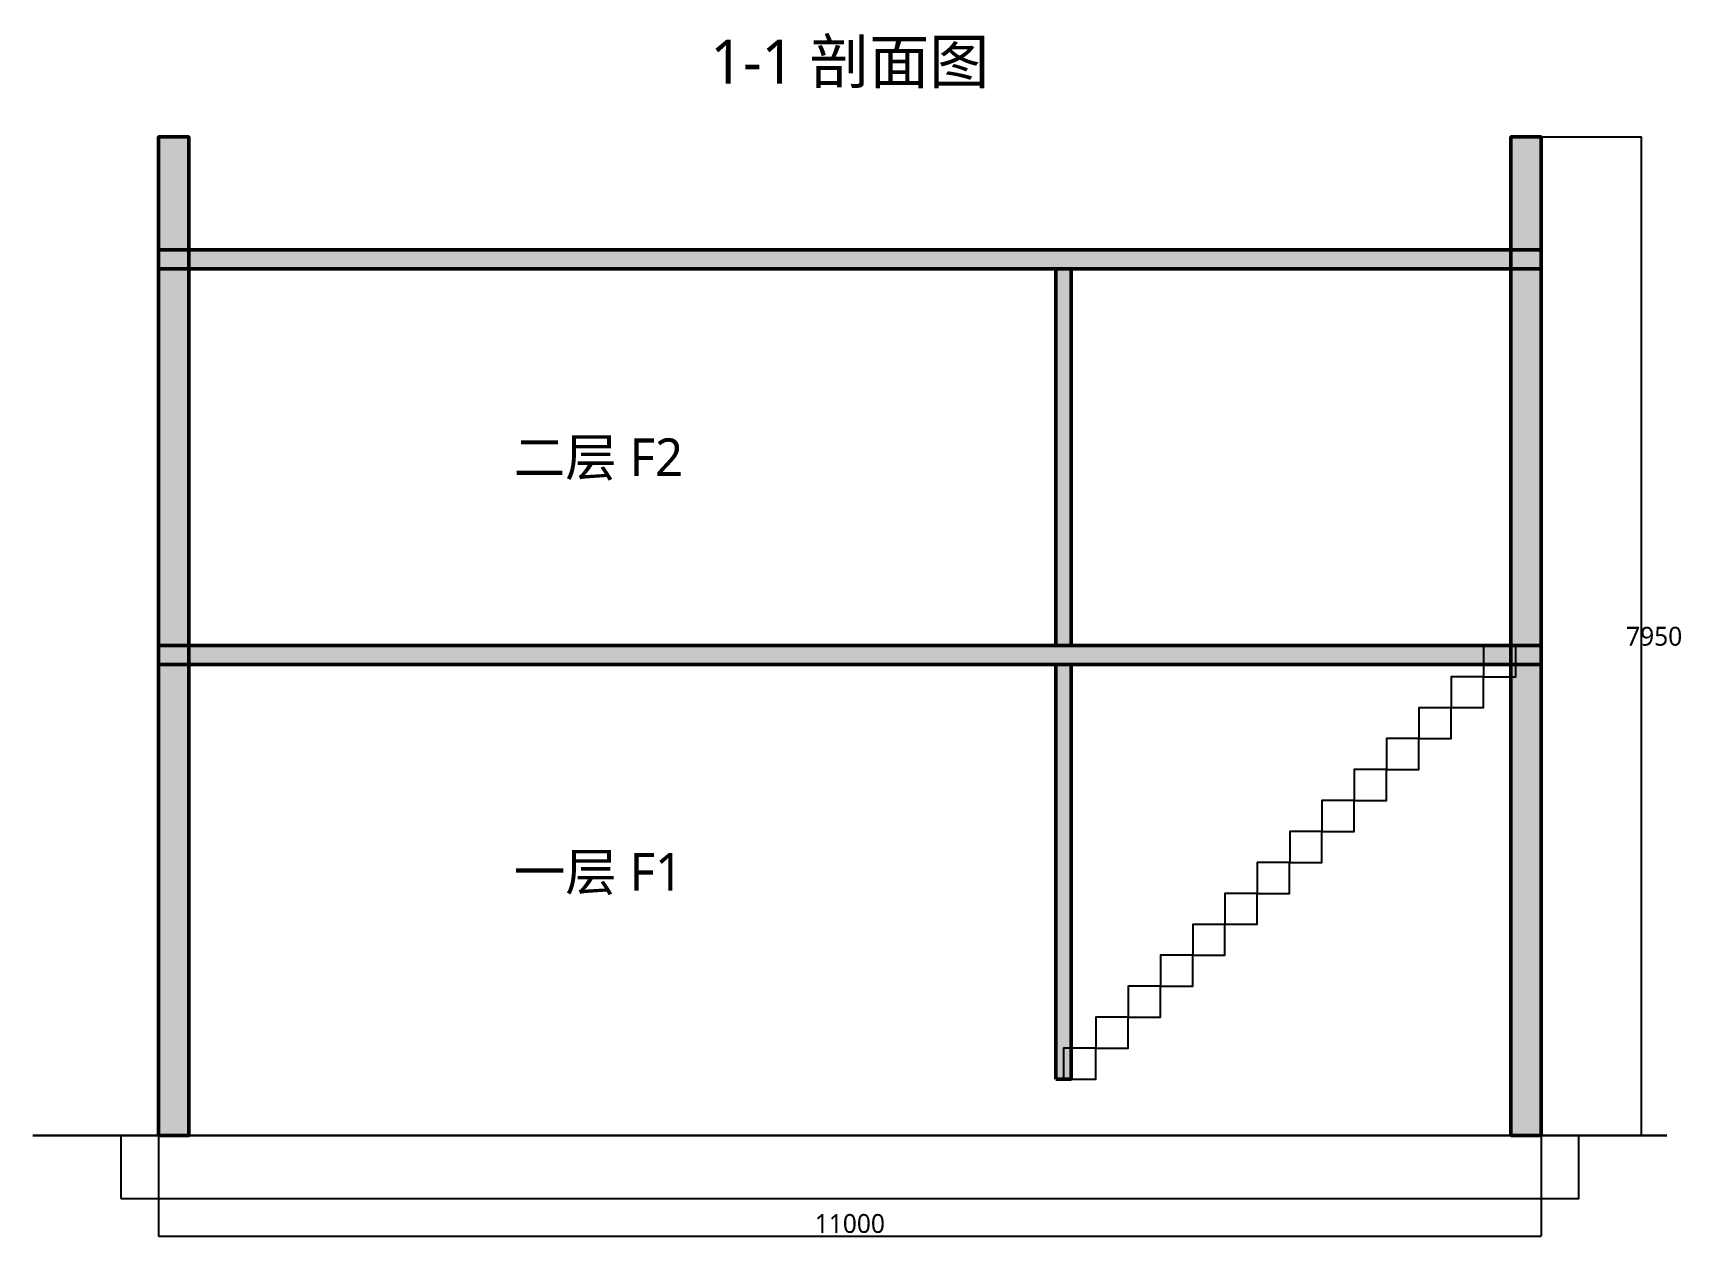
# Model space of a CAD drawing. Header units: millimetres. Extents: x -1000 to 12114, y -800 to 8777.
import ezdxf
from ezdxf.enums import TextEntityAlignment as Align

# ---------------------------------------------------------------- set-up
doc = ezdxf.new("R2010")
doc.units = ezdxf.units.MM
for name, color, linetype in [('DIM', 1, 'Continuous'), ('GROUND', 42, 'Continuous'), ('HATCH', 8, 'Continuous'), ('STAIRS', 8, 'Continuous'), ('TEXT', 250, 'Continuous'), ('WALL', 250, 'Continuous'), ('WALL-FILL', 250, 'Continuous')]:
    doc.layers.add(name, color=color, linetype=linetype)
doc.styles.add('CJK', font='NotoSansCJK-Regular.ttc')

msp = doc.modelspace()

# ---------------------------------------------------------------- hatches: boundary and pattern name
at = {"layer": 'WALL-FILL'}
for points in [[(0, 0), (240, 0), (240, 7950), (0, 7950), (0, 0)], [(0, 7050), (240, 7050), (240, 7950), (0, 7950), (0, 7050)], [(10760, 0), (11000, 0), (11000, 7950), (10760, 7950), (10760, 0)], [(10760, 7050), (11000, 7050), (11000, 7950), (10760, 7950), (10760, 7050)], [(0, 6900), (11000, 6900), (11000, 7050), (0, 7050), (0, 6900)], [(7140, 3900), (7260, 3900), (7260, 6900), (7140, 6900), (7140, 3900)], [(0, 3750), (11000, 3750), (11000, 3900), (0, 3900), (0, 3750)], [(7140, 450), (7260, 450), (7260, 3750), (7140, 3750), (7140, 450)]]:
    msp.add_hatch(color=250, dxfattribs=at).paths.add_polyline_path(points)

# ---------------------------------------------------------------- linework, layer by layer
at = {"layer": 'DIM', "color": 1}
for p, q in [((11000, 7950), (11800, 7950)), ((11800, 0), (11800, 7950)), ((0, 0), (0, -800)), ((11000, 0), (11000, -800)), ((11000, 0), (11800, 0)), ((0, -800), (11000, -800))]:
    msp.add_line(p, q, dxfattribs=at)
at = {"layer": 'GROUND', "lineweight": 30}
msp.add_line((-1000, 0), (12000, 0), dxfattribs=at)
at = {"layer": 'HATCH', "color": 8}
msp.add_lwpolyline([(-300, -500), (11300, -500), (11300, 0), (-300, 0), (-300, -500)], close=True, dxfattribs=at)
at = {"layer": 'STAIRS', "color": 8}
for points in [[(10542, 3653), (10799, 3653), (10799, 3899), (10542, 3899), (10542, 3653)], [(10285, 3407), (10542, 3407), (10542, 3653), (10285, 3653), (10285, 3407)], [(10028, 3160), (10285, 3160), (10285, 3406), (10028, 3406), (10028, 3160)], [(9771, 2914), (10028, 2914), (10028, 3160), (9771, 3160), (9771, 2914)], [(9514, 2667), (9771, 2667), (9771, 2913), (9514, 2913), (9514, 2667)], [(9257, 2421), (9514, 2421), (9514, 2667), (9257, 2667), (9257, 2421)], [(9000, 2175), (9257, 2175), (9257, 2421), (9000, 2421), (9000, 2175)], [(8742, 1928), (8999, 1928), (8999, 2174), (8742, 2174), (8742, 1928)], [(8485, 1682), (8742, 1682), (8742, 1928), (8485, 1928), (8485, 1682)], [(8228, 1435), (8485, 1435), (8485, 1681), (8228, 1681), (8228, 1435)], [(7971, 1189), (8228, 1189), (8228, 1435), (7971, 1435), (7971, 1189)], [(7714, 942), (7971, 942), (7971, 1188), (7714, 1188), (7714, 942)], [(7457, 696), (7714, 696), (7714, 942), (7457, 942), (7457, 696)], [(7200, 450), (7457, 450), (7457, 696), (7200, 696), (7200, 450)]]:
    msp.add_lwpolyline(points, close=True, dxfattribs=at)
at = {"layer": 'WALL', "color": 250, "lineweight": 50}
for points in [[(0, 0), (240, 0), (240, 7950), (0, 7950), (0, 0)], [(0, 7050), (240, 7050), (240, 7950), (0, 7950), (0, 7050)], [(10760, 0), (11000, 0), (11000, 7950), (10760, 7950), (10760, 0)], [(10760, 7050), (11000, 7050), (11000, 7950), (10760, 7950), (10760, 7050)], [(0, 6900), (11000, 6900), (11000, 7050), (0, 7050), (0, 6900)], [(7140, 3900), (7260, 3900), (7260, 6900), (7140, 6900), (7140, 3900)], [(0, 3750), (11000, 3750), (11000, 3900), (0, 3900), (0, 3750)], [(7140, 450), (7260, 450), (7260, 3750), (7140, 3750), (7140, 450)]]:
    msp.add_lwpolyline(points, close=True, dxfattribs=at)

# ---------------------------------------------------------------- texts
at = {"layer": 'DIM', "color": 1, "style": 'CJK'}
for s, p in [('7950', (11900, 3975)), ('11000', (5500, -700))]:
    msp.add_text(s, height=150, dxfattribs=at).set_placement(p, align=Align.MIDDLE_CENTER)
at = {"layer": 'TEXT', "color": 250, "style": 'CJK'}
for s, height, p in [('1-1 剖面图', 350, (5500, 8550)), ('二层 F2', 300, (3500, 5400)), ('一层 F1', 300, (3500, 2100))]:
    msp.add_text(s, height=height, dxfattribs=at).set_placement(p, align=Align.MIDDLE_CENTER)

doc.saveas('drawing.dxf')
